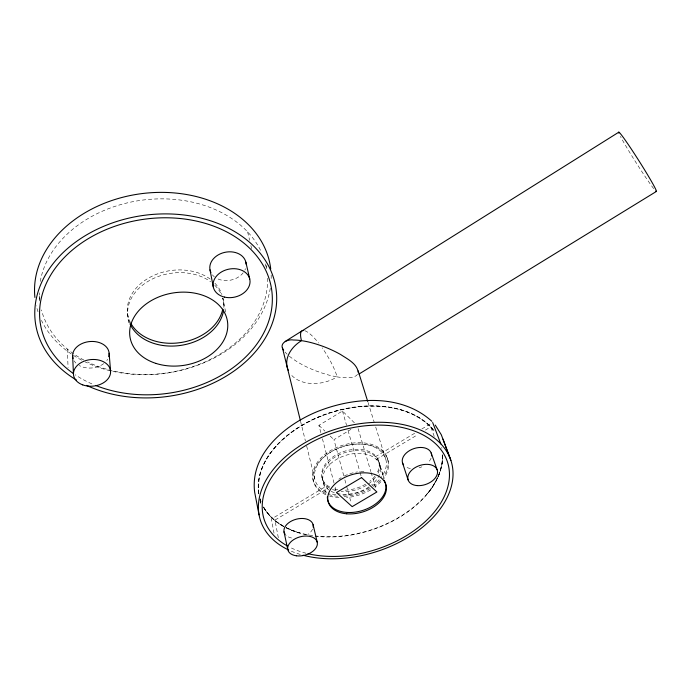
<?xml version="1.0" encoding="UTF-8"?>
<svg xmlns="http://www.w3.org/2000/svg" width="691" height="691" viewBox="0 0 691 691"><rect width="100%" height="100%" fill="white"/><g stroke="black" fill="none" stroke-linecap="round" stroke-linejoin="round"><path stroke-width="0.52" stroke-dasharray="3.46 2.59" d="M438.742 475.209L441.938 464.248L442.629 454.937M438.448 475.918L432.557 486.922L425.483 496.112M357.601 374.401C354.621 377.951 349.352 377.735 345.129 377.744A66.725 22.371 28.7 0 1 337.156 376.88A33.367 24.004 -16.2 0 1 290.781 374.358M429.232 491.577C437.204 481.135 443.078 468.334 442.585 454.963M320.805 432.601L318.914 425.371L342.46 411.015L355.001 423.402M343.755 475.728L333.943 439.675L350.95 429.379M414.678 433.266L375.498 456.716L376.327 459.429L416.846 435.192M421.856 428.964L430.847 423.583M425.362 430.104L430.7 426.986L433.991 430.761M296.396 532.018L299.307 532.977L286.273 527.838M293.744 531.129L286.014 527.691M289.296 356.185C300.637 365.228 314.301 370.981 328.173 374.902A66.716 22.362 28.7 0 0 337.156 376.88A33.323 8.56 58.5 0 0 322.213 347.875M318.914 425.371L324.925 431.089M330.186 436.099L333.943 439.675M287.085 354.207L285.02 352.004M263.539 507.159C268.117 515.4 275.433 521.817 283.552 526.438C275.355 521.748 267.918 515.27 263.426 506.866M259.954 498.703L260.939 501.606M434.242 436.41L430.89 427.124C403.034 400.054 358.301 402.49 324.122 414.859C291.498 426.865 254.262 455.429 258.9 494.212M387.314 457.943L387.737 459.29M368.061 402.533L374.116 421.925M375.705 427.029L385.906 459.679M378.582 460.819L384.092 478.837M379.229 462.953L380.059 465.665M380.102 465.803L383.833 478.025M358.119 428.645L370.825 471.556M371.127 472.575L375.973 488.917M260.084 498.945L260.619 500.785M342.46 411.015L346.571 425.354M348.039 430.476L359.786 471.435M360.08 472.454L361.255 476.557M344.878 479.848L346.277 484.996M346.554 486.032L351.322 503.54M322.429 438.794L334.073 483.216M335.152 487.345L335.964 490.446M321.997 477.403L326.446 494.929M265.88 265.275L267.132 270.285M300.542 421.234L305.413 440.962M306.692 446.161L315.148 480.435M313.032 479.718L313.369 481.1M247.611 231.9L249.624 240.278M250.876 245.512L251.636 248.656M441.722 447.388L441.929 448.338M278.335 537.719L274.923 520.098L327.37 488.71L326.67 485.946L271.373 519.062L274.077 533.461M225.637 312.038L222.847 298.037A48.275 36.347 -9 0 1 223.089 307.288M260.041 500.12L260.878 504.352M259.911 499.343L260.939 504.603M127.55 313.265L128.69 324.511M67.321 349.024L68.072 367.543M39.327 295.912L39.387 300.196M91.894 383.885A116.891 87.852 -8.1 0 1 75.224 374.798M267.555 278.223A114.594 87.265 -7.7 0 1 207.188 360.935A114.594 87.265 -7.7 0 1 87.705 361.989M83.896 360.054A114.594 87.265 -7.7 0 1 41.425 309.922M39.733 301A114.594 87.265 -7.7 0 1 39.266 292.829M40.277 281.41A114.594 87.265 -7.7 0 1 142.087 200.157A114.594 87.265 -7.7 0 1 261.345 252.06M265.543 263.893A114.594 87.265 -7.7 0 1 266.553 268.592M222.727 298.115A48.405 36.381 -9.1 0 1 223.832 308.143M129.727 323.215A48.405 36.381 -9.1 0 1 151.459 279.449A48.405 36.381 -9.1 0 1 210.608 281.738M214.841 285.323A48.405 36.381 -9.1 0 1 221.077 293.917M107.641 359.277A18.303 13.259 -5.6 0 1 106.829 360.495M103.685 363.639A18.303 13.259 -5.6 0 1 79.266 365.539M75.906 363.043A18.303 13.259 -5.6 0 1 74.213 360.944M245.478 268.652A18.337 14.2 -11.7 0 1 244.89 270.086M243.215 272.772A18.337 14.2 -11.7 0 1 216.801 278.395M214.322 276.754A18.337 14.2 -11.7 0 1 212.396 274.845M271.166 275.053A118.766 90.625 -7.6 0 1 271.166 279.121M270.293 288.277A118.766 90.625 -7.6 0 1 85.235 361.946M81.676 360.158A118.766 90.625 -7.6 0 1 41.469 320.408M38.005 311.805A118.766 90.625 -7.6 0 1 36.321 305.776M130.599 322.878A48.275 36.347 -9 0 1 150.068 277.246A48.275 36.347 -9 0 1 210.867 279.605M214.936 283.241A48.275 36.347 -9 0 1 221.915 294.53M653.686 188.626A35.094 1.702 57.6 0 1 636.454 163.249A35.094 1.702 57.6 0 1 620.414 136.377M326.8 492.286A36.882 24.289 -16.9 0 1 321.937 459.066A36.882 24.289 -16.9 0 1 370.799 445.73A36.882 24.289 -16.9 0 1 381.147 477.455M379.152 479.813A36.882 24.289 -16.9 0 1 371.991 485.937M369.365 487.613A36.882 24.289 -16.9 0 1 342.701 495.179M335.774 494.756A36.882 24.289 -16.9 0 1 329.547 493.322M304.774 330.73A33.323 8.56 58.5 0 1 318.568 343.012M329.547 486.879A29.497 19.426 -16.9 0 1 328.061 460.949A29.497 19.426 -16.9 0 1 365.366 450.256A29.497 19.426 -16.9 0 1 376.88 473.309M375.109 475.978A29.497 19.426 -16.9 0 1 369.806 481.299M365.669 484.141A29.497 19.426 -16.9 0 1 344.265 490.213M337.83 489.72A29.497 19.426 -16.9 0 1 333.718 488.701M338.875 479.174A30.067 19.426 -17 0 1 341.069 477.757M344.23 476.047A30.067 19.426 -17 0 1 357.463 471.91M360.512 471.547A30.067 19.426 -17 0 1 366.48 471.504M442.672 456.267A94.494 62.069 -16.9 0 1 315.096 536.181M306.312 534.739A94.494 62.069 -16.9 0 1 263.314 506.797M261.008 501.821A94.494 62.069 -16.9 0 1 260.11 499.239M258.693 492.985A94.494 62.069 -16.9 0 1 327.413 413.814A94.494 62.069 -16.9 0 1 435.105 432.307M368.959 486.887A29.609 19.426 -16.9 0 1 323.103 481.791A29.609 19.426 -16.9 0 1 360.728 453.443A29.609 19.426 -16.9 0 1 371.672 484.849M329.901 488.252A29.532 19.426 -16.9 0 1 328.372 462.374A29.532 19.426 -16.9 0 1 365.643 451.577A29.532 19.426 -16.9 0 1 377.381 474.51M375.515 477.334A29.532 19.426 -16.9 0 1 341.138 491.465M335.662 490.55A29.532 19.426 -16.9 0 1 332.172 489.366M306.07 553.241A96.058 62.078 -17 0 1 289.123 546.892M300.257 554.432A99.841 64.522 -17 0 1 290.35 550.779M312.565 529.168A14.969 9.484 -14.9 0 1 307.745 534.54M291.55 537.987A14.969 9.484 -14.9 0 1 285.746 535.076M431.072 458.107A15.159 9.933 -19.2 0 1 428.385 462.296M421.83 466.814A15.159 9.933 -19.2 0 1 419.091 467.807M410.376 468.498A15.159 9.933 -19.2 0 1 404.986 466.321M325.971 494.756A38.765 25.498 -16.9 0 1 320.581 460.137A38.765 25.498 -16.9 0 1 371.508 445.626A38.765 25.498 -16.9 0 1 383.704 478.31M380.966 481.644A38.765 25.498 -16.9 0 1 374.798 487.112M370.687 489.824A38.765 25.498 -16.9 0 1 346.467 497.589M338.97 497.693A38.765 25.498 -16.9 0 1 328.856 495.844M337.709 496.259A38.722 25.498 -16.9 0 1 315.554 465.147A38.722 25.498 -16.9 0 1 367.025 443.346A38.722 25.498 -16.9 0 1 383.289 476.954M380.56 480.288A38.722 25.498 -16.9 0 1 373.036 486.714M370.29 488.468A38.722 25.498 -16.9 0 1 343.254 496.388M442.56 454.92A94.477 62.069 -16.9 0 1 366.385 531.293A94.477 62.069 -16.9 0 1 263.219 506.451M260.697 500.863A94.477 62.069 -16.9 0 1 260.032 498.885M258.814 493.78A94.477 62.069 -16.9 0 1 326.005 414.004A94.477 62.069 -16.9 0 1 434.553 431.391"/><path stroke-width="1.04" d="M358.275 372.561C357.187 363.587 347.348 358.983 340.542 354.474C331.17 349.188 321.082 345.189 310.674 342.503A64.522 20.929 27.9 0 0 301.483 340.654A64.522 20.929 28 0 0 293.597 340.024C287.75 338.789 278.223 343.522 283.664 350.182M285.176 341.466L618.782 132.197M358.992 374.047L656.433 191.416M432.652 422.503L440.849 443.942M431.815 421.268C401.108 393.378 353.628 397.092 317.54 411.499C285.443 424.559 249.693 453.788 254.668 492.234L259.047 514.89M435.252 425.069L441.29 434.743L449.789 457.537M443.035 439.156L450.895 460.508M431.175 452.95L437.135 469.794M402.542 462.901L408.079 479.9M358.18 370.903L367.742 401.514M282.394 347.651L300.291 420.188M313.083 524.676L317.221 542.202M245.841 262.096L249.736 278.983M284.018 531.802L287.75 549.475M210.004 269.853L213.269 286.938M109.135 353.239L110.577 371.257M72.633 355.813L73.453 374.004M73.6 373.693A116.891 87.852 -8.1 0 1 116.952 225.551A116.891 87.852 -8.1 0 1 271.736 308.177A116.891 87.852 -8.1 0 1 95.626 385.448M223.625 310.017A48.405 36.381 -9.1 0 1 180.895 345.379A48.405 36.381 -9.1 0 1 130.089 324.044M73.073 358.499A18.303 13.259 -5.6 0 1 90.763 341.475A18.303 13.259 -5.6 0 1 108.763 356.651M210.91 272.53A18.337 14.2 -11.7 0 1 224.463 252.431A18.337 14.2 -11.7 0 1 246.143 264.23M76.528 380.085A121.495 91.324 -8.1 0 1 112.149 223.02A121.495 91.324 -8.1 0 1 275.83 309.568A121.495 91.324 -8.1 0 1 86.574 385.388M34.921 297.484A118.766 90.625 -7.6 0 1 142.838 193.489A118.766 90.625 -7.6 0 1 270.734 269.032M222.761 309.162A48.275 36.347 -9 0 1 181.025 342.511A48.275 36.347 -9 0 1 131.04 323.682M618.903 133.156A35.094 1.702 57.6 0 1 638.683 160.398A35.094 1.702 57.6 0 1 655.794 191.096M303.634 330.497A33.323 8.56 58.5 0 0 301.483 340.646A33.367 24.004 -16.2 0 0 288.328 370.462M384.118 480.28A30.067 19.426 -17 0 1 361.79 510.709A30.067 19.426 -17 0 1 327.361 496.846M287.266 545.89A96.058 62.078 -17 0 1 326.238 435.425A96.058 62.078 -17 0 1 448.917 481.679A96.058 62.078 -17 0 1 308.013 553.716M288.657 550.001A99.841 64.522 -17 0 1 322.282 434.103A99.841 64.522 -17 0 1 452.441 481.29A99.841 64.522 -17 0 1 303.124 555.244M285.15 534.368A14.969 9.484 -14.9 0 1 296.327 519.191A14.969 9.484 -14.9 0 1 313.178 527.121M403.648 464.991A15.159 9.933 -19.2 0 1 414.125 448.537A15.159 9.933 -19.2 0 1 431.564 455.93M361.548 477.576L336.508 492.51L352.16 506.633L376.88 491.983L361.548 477.576M156.054 363.44A49.363 36.597 -9.4 0 0 227.728 323.915A49.363 36.597 -9.4 0 0 152.365 299.998A49.363 36.597 -9.4 0 0 156.054 363.44M82.713 384.878A18.622 13.319 -6 0 0 110.603 371.939A18.622 13.319 -6 0 0 82.765 361.747A18.622 13.319 -6 0 0 82.713 384.878M224.532 297.104A18.666 14.286 -11.9 0 0 249.883 279.682A18.666 14.286 -11.9 0 0 220.239 272.738A18.666 14.286 -11.9 0 0 224.532 297.104M296.404 555.797A15.185 9.475 -15.1 0 0 317.316 542.668A15.185 9.475 -15.1 0 0 293.83 539.533A15.185 9.475 -15.1 0 0 296.404 555.797M417.044 485.592A15.383 9.933 -19.3 0 0 437.403 470.735A15.383 9.933 -19.3 0 0 413.52 468.671A15.383 9.933 -19.3 0 0 417.044 485.592M346.735 513.802A30.102 19.426 -17 0 0 386.01 485.16A30.102 19.426 -17 0 0 338.443 481.169A30.102 19.426 -17 0 0 346.735 513.802"/></g></svg>
